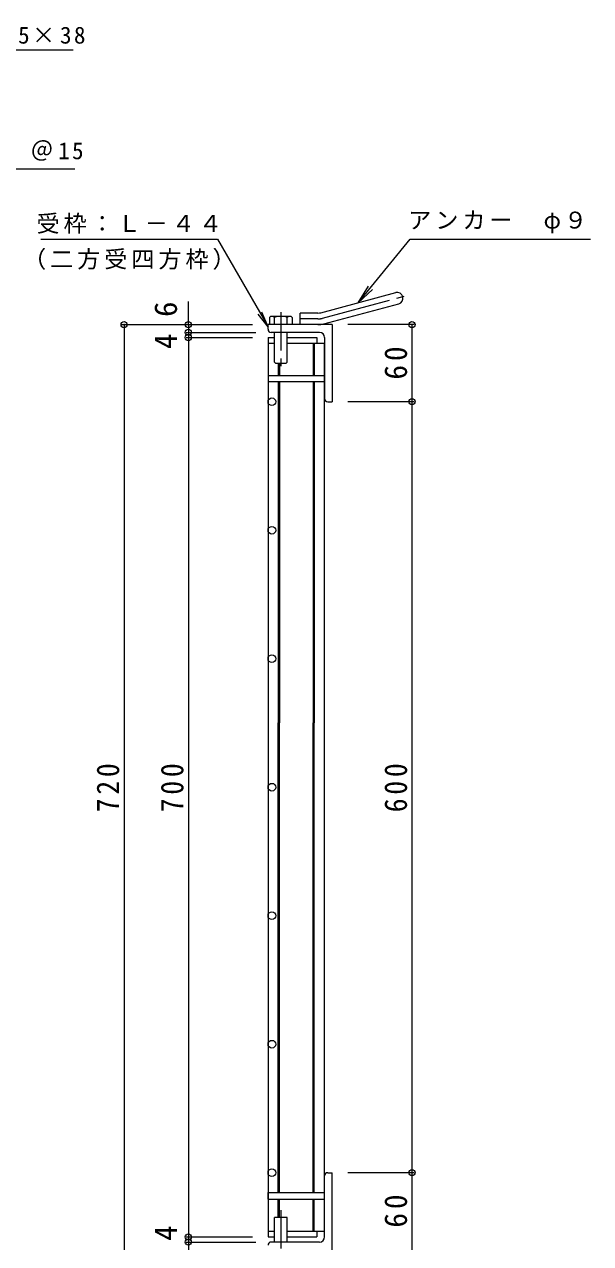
# Model space of a CAD drawing. Units: millimetres at full size, sheet at 1:6. Extents: x -1036 to 1061, y -825 to 667.
# Drawn here: x -168 to 273, y -281 to 667 of the extents above; entities that cross this region are included whole.
import ezdxf
from ezdxf.enums import TextEntityAlignment as Align

# ---------------------------------------------------------------- set-up
doc = ezdxf.new("R2010")
doc.units = ezdxf.units.MM
doc.header["$LTSCALE"] = 6
doc.header["$PDMODE"] = 32
doc.header["$PDSIZE"] = 4.8
doc.linetypes.add('CHAIN1', pattern=[8, 5, -1, 1, -1])
doc.linetypes.add('CHAIN2', pattern=[12, 9, -1, 1, -1])
for name, color, linetype, lineweight in [('A-1', 2, 'Continuous', 9), ('A-2', 3, 'Continuous', 9), ('A-4', 7, 'Continuous', 9), ('A-5', 7, 'Continuous', 9), ('A-9', 4, 'Continuous', 9)]:
    doc.layers.add(name, color=color, linetype=linetype, lineweight=lineweight)
doc.styles.add('ＭＳ ゴシック', font='')
doc.styles.get('ＭＳ ゴシック').set_extended_font_data('MS Gothic')

msp = doc.modelspace()

# ---------------------------------------------------------------- linework, layer by layer
at = {"layer": 'A-1'}
for p, q in [((63.18, 443.101), (121.371, 458.693)), ((65.509, 434.408), (123.7, 450)), ((47.036, 433.794), (47.036, 442.794)), ((60.851, 442.794), (47.036, 442.794)), ((22.035, 430.294), (22.035, 433.794)), ((72.035, 433.794), (22.035, 433.794)), ((62.035, 427.794), (24.535, 427.794)), ((72.035, 433.794), (72.035, 373.794)), ((66.036, 423.794), (66.036, 376.294)), ((68.535, 373.794), (72.035, 373.794)), ((68.535, -226.207), (72.035, -226.207)), ((72.035, -286.207), (72.035, -226.207)), ((66.036, -276.207), (66.036, -228.707)), ((62.035, -280.207), (24.535, -280.207))]:
    msp.add_line(p, q, dxfattribs=at)
at = {"layer": 'A-1', "linetype": 'CHAIN2'}
for p, q in [((64.345, 438.754), (129.511, 456.215)), ((60.85, 438.294), (47.036, 438.294))]:
    msp.add_line(p, q, dxfattribs=at)
at = {"layer": 'A-1'}
for centre, radius, start, end in [((122.535, 454.346), 4.5, 285.00014, 104.99991), ((60.851, 451.794), 9, 270, 285.00002), ((24.535, 430.294), 2.5, 180, 270), ((60.85, 451.794), 18, 270, 285), ((62.035, 423.794), 4, 0, 90), ((68.535, 376.294), 2.5, 180, 270), ((68.535, -228.707), 2.5, 90, 180), ((24.535, -282.707), 2.5, 90, 180), ((62.035, -276.207), 4, 270, 0)]:
    msp.add_arc(centre, radius, start, end, dxfattribs=at)
at = {"layer": 'A-1', "linetype": 'CHAIN2'}
msp.add_arc((60.85, 451.794), 13.5, 270, 284.99995, dxfattribs=at)
at = {"layer": 'A-2'}
for p, q in [((22.035, 423.794), (27.035, 423.794)), ((22.035, 423.794), (22.035, -276.207)), ((22.035, 419.294), (27.035, 419.294)), ((37.035, 423.794), (60.035, 423.794)), ((37.035, 419.294), (66.036, 419.294)), ((57.035, 419.294), (57.035, 394.293)), ((58.035, 419.294), (58.035, 394.293)), ((60.035, 423.794), (60.035, 419.294)), ((30.035, 403.794), (30.035, 394.293)), ((31.035, 403.794), (31.035, 394.293)), ((30.035, 389.293), (30.035, 123.794)), ((31.035, 389.293), (31.035, 123.794)), ((57.035, 389.293), (57.035, 123.794)), ((58.035, 389.293), (58.035, 123.794)), ((30.035, -241.706), (30.035, 123.794)), ((31.035, -241.706), (31.035, 123.794)), ((57.035, -241.706), (57.035, 123.794)), ((58.035, -241.706), (58.035, 123.794)), ((30.035, -261.207), (30.035, -246.706)), ((31.035, -261.207), (31.035, -246.706)), ((57.035, -271.707), (57.035, -246.706)), ((58.035, -271.707), (58.035, -246.706)), ((22.035, -271.707), (27.035, -271.707)), ((60.035, -271.707), (60.035, -276.207)), ((22.035, -276.207), (27.035, -276.207)), ((37.035, -276.207), (60.035, -276.207))]:
    msp.add_line(p, q, dxfattribs=at)
msp.add_lwpolyline([(37.035, -271.707), (66.036, -271.707), (66.036, 419.294)], dxfattribs=at)
for centre in [(25.035, 373.794), (25.035, 273.794), (25.035, 173.794), (25.035, 73.794), (25.035, -26.206), (25.035, -126.206), (25.035, -226.206)]:
    msp.add_circle(centre, 3, dxfattribs=at)
at = {"layer": 'A-4'}
for p, q in [((-39.965, 433.794), (-39.965, 451.794)), ((-91.765, 433.794), (10.035, 433.794)), ((-89.965, 433.794), (-89.965, -286.207)), ((-41.765, 427.794), (12.535, 427.794)), ((-39.965, 433.794), (-39.965, 427.794)), ((-39.965, 427.794), (-39.965, 423.794)), ((135.835, 433.794), (84.035, 433.794)), ((134.035, 433.794), (134.035, 373.794)), ((-41.765, 423.794), (10.035, 423.794)), ((-39.965, 423.794), (-39.965, -276.207)), ((135.835, 373.794), (84.035, 373.794)), ((134.035, 373.794), (134.035, -226.207)), ((135.835, -226.207), (84.035, -226.207)), ((134.035, -226.207), (134.035, -286.207)), ((-41.765, -276.207), (10.035, -276.207)), ((-41.765, -280.207), (12.535, -280.207)), ((-39.965, -276.207), (-39.965, -280.207)), ((-39.965, -280.207), (-39.965, -286.207))]:
    msp.add_line(p, q, dxfattribs=at)
for p in [(-89.965, 433.794), (-39.965, 433.794), (-39.965, 427.794), (134.035, 433.794), (-39.965, 423.794), (134.035, 373.794), (134.035, -226.207), (-39.965, -276.207), (-39.965, -280.207)]:
    msp.add_point(p, dxfattribs=at)
at = {"layer": 'A-5'}
for p, q in [((-401.344, 647.582), (-129.637, 647.582)), ((-383.307, 554.928), (-128.397, 554.928)), ((-154.885, 500.322), (-17.385, 500.322)), ((-17.385, 500.322), (22.035, 432.044)), ((92.275, 450.897), (100.186, 463.641)), ((92.275, 450.897), (103.215, 461.159)), ((22.035, 432.044), (14.426, 441.961)), ((22.035, 432.044), (17.252, 443.593))]:
    msp.add_line(p, q, dxfattribs=at)
msp.add_lwpolyline([(92.275, 450.897), (132.773, 500.322), (273.074, 500.322)], dxfattribs=at)
at = {"layer": 'A-9'}
for p, q in [((23.15, 439.451), (23.15, 433.794)), ((38.978, 440.194), (25.093, 440.194)), ((27.035, 433.794), (27.035, 439.451)), ((37.035, 433.794), (37.035, 439.451)), ((40.921, 439.451), (40.921, 433.794)), ((27.035, 404.606), (27.035, 427.794)), ((37.035, 404.606), (37.035, 427.794)), ((27.847, 403.794), (27.035, 404.606)), ((27.847, 403.794), (36.223, 403.794)), ((36.223, 403.794), (37.035, 404.606)), ((22.035, 394.293), (66.036, 394.293)), ((22.035, 394.293), (22.035, 389.293)), ((66.036, 389.293), (22.035, 389.293)), ((22.035, -241.706), (66.036, -241.706)), ((22.035, -246.706), (22.035, -241.706)), ((22.035, -246.706), (66.036, -246.706)), ((37.035, -261.207), (27.035, -261.207)), ((27.035, -280.207), (27.035, -261.207)), ((37.035, -280.207), (37.035, -261.207))]:
    msp.add_line(p, q, dxfattribs=at)
at = {"layer": 'A-9', "linetype": 'CHAIN1'}
for p, q in [((32.035, 443.562), (32.035, 400.261)), ((32.035, -255.277), (32.035, -319.639))]:
    msp.add_line(p, q, dxfattribs=at)
at = {"layer": 'A-9'}
for centre, radius, start, end in [((25.093, 437.284), 2.91, 48.12389, 131.8763), ((32.035, 423.004), 17.19, 73.09029, 106.90971), ((38.978, 437.284), 2.91, 48.1237, 131.87611)]:
    msp.add_arc(centre, radius, start, end, dxfattribs=at)

# ---------------------------------------------------------------- texts
at = {"layer": 'A-4', "color": 2, "style": 'ＭＳ ゴシック'}
for s, p in [('6', (-43.565, 439.794)), ('4', (-43.565, 414.794)), ('4', (-43.565, -279.207))]:
    msp.add_text(s, height=17.6, rotation=90, dxfattribs=at).set_placement(p, align=Align.BOTTOM_LEFT)
at = {"layer": 'A-4', "color": 2, "char_height": 17.6, "attachment_point": 7, "rotation": 90, "style": 'ＭＳ ゴシック'}
for s, insert in [('\\T1.27;\\W0.95;60', (130.435, 391.044)), ('\\T1.27;\\W0.9;720', (-93.565, 54.294)), ('\\T1.27;\\W0.9;700', (-43.565, 54.294)), ('\\T1.27;\\W0.9;600', (130.435, 54.294)), ('\\T1.27;\\W0.95;60', (130.435, -268.957))]:
    msp.add_mtext(s, dxfattribs=dict(at, insert=insert))
at = {"layer": 'A-5', "char_height": 13.2, "attachment_point": 7, "style": 'ＭＳ ゴシック'}
for s, insert in [('\\T1.21;エンドプレート\\~ＦＢ4.5×38', (-401.137, 651.739)), ('\\T1.2;メインバー\\~Ⅰ－４４\\~＠15', (-378.897, 561.294)), ('\\T1.17;アンカー\u3000φ９', (131.098, 504.974)), ('\\T1.17;受枠：Ｌ－４４', (-158.135, 504.482)), ('\\T1.17;（二方受四方枠）', (-168.635, 476.451))]:
    msp.add_mtext(s, dxfattribs=dict(at, insert=insert))

doc.saveas('drawing.dxf')
